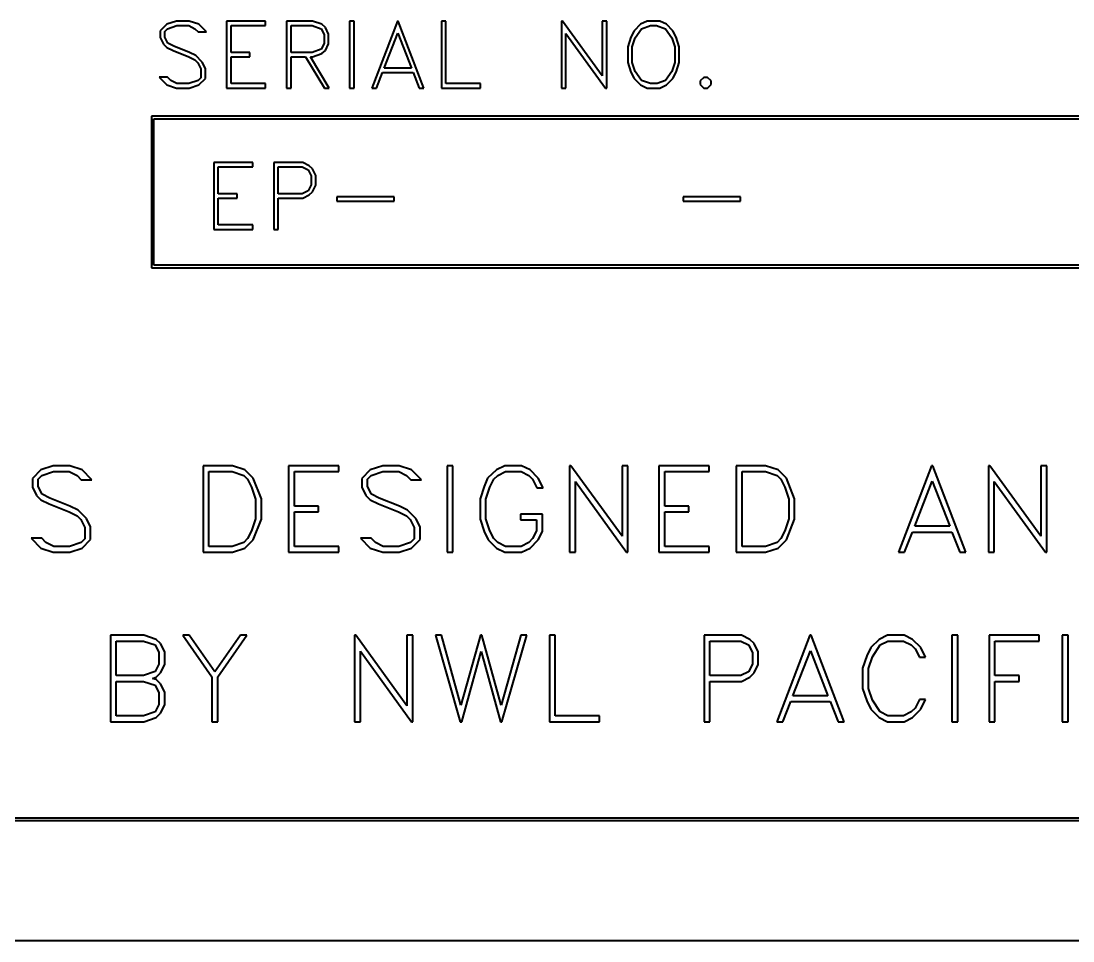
# Model space of a CAD drawing. Header units: millimetres. Extents: x 0 to 420, y 0 to 297.
# Drawn here: x 154.66 to 198.33, y 103.29 to 141.49 of the extents above; entities that cross this region are included whole.
import ezdxf

# ---------------------------------------------------------------- set-up
doc = ezdxf.new("R2010")
doc.units = ezdxf.units.MM
doc.layers.add('가시적인 것(ISO)', color=3, linetype='Continuous', lineweight=40)

msp = doc.modelspace()

# ---------------------------------------------------------------- linework, layer by layer
at = {"layer": '가시적인 것(ISO)'}
for p, q in [((160.71, 141.354), (160.435, 141.082)), ((160.435, 141.082), (160.435, 140.801)), ((160.622, 141.056), (160.738, 141.172)), ((161.109, 141.489), (160.71, 141.354)), ((160.738, 141.172), (161.117, 141.299)), ((161.638, 141.489), (161.109, 141.489)), ((161.117, 141.299), (161.625, 141.299)), ((161.625, 141.299), (161.874, 141.172)), ((162.038, 141.354), (161.638, 141.489)), ((161.874, 141.172), (162.012, 141.037)), ((162.354, 141.037), (162.038, 141.354)), ((163.184, 141.489), (163.184, 138.7)), ((164.803, 141.489), (163.184, 141.489)), ((163.374, 140.189), (163.374, 141.299)), ((163.374, 141.299), (164.803, 141.299)), ((164.803, 141.299), (164.803, 141.489)), ((166.751, 141.489), (165.677, 141.489)), ((165.677, 141.489), (165.677, 138.7)), ((165.866, 141.299), (166.741, 141.299)), ((165.866, 140.189), (165.866, 141.299)), ((166.741, 141.299), (167.114, 141.172)), ((167.15, 141.354), (166.751, 141.489)), ((167.114, 141.172), (167.236, 140.931)), ((167.293, 141.219), (167.15, 141.354)), ((167.425, 140.947), (167.293, 141.219)), ((168.486, 141.489), (168.297, 141.489)), ((168.297, 141.489), (168.297, 138.7)), ((168.486, 138.7), (168.486, 141.489)), ((170.281, 141.489), (169.215, 138.7)), ((170.32, 141.489), (170.281, 141.489)), ((171.384, 138.7), (170.32, 141.489)), ((172.11, 141.489), (172.11, 138.7)), ((172.299, 141.489), (172.11, 141.489)), ((172.299, 138.89), (172.299, 141.489)), ((177.137, 141.489), (177.093, 141.489)), ((177.093, 141.489), (177.093, 138.7)), ((178.784, 139.214), (177.137, 141.489)), ((178.973, 141.489), (178.784, 141.489)), ((178.784, 141.489), (178.784, 139.214)), ((178.973, 138.7), (178.973, 141.489)), ((180.107, 141.089), (179.98, 140.82)), ((180.377, 141.354), (180.107, 141.089)), ((180.161, 140.794), (180.413, 141.172)), ((180.647, 141.489), (180.377, 141.354)), ((180.413, 141.172), (180.789, 141.299)), ((181.181, 141.489), (180.647, 141.489)), ((180.789, 141.299), (181.041, 141.299)), ((181.041, 141.299), (181.417, 141.172)), ((181.453, 141.354), (181.181, 141.489)), ((181.417, 141.172), (181.671, 140.794)), ((181.72, 141.089), (181.453, 141.354)), ((181.85, 140.82), (181.72, 141.089)), ((160.435, 140.801), (160.57, 140.532)), ((160.622, 140.814), (160.622, 141.056)), ((160.746, 140.571), (160.622, 140.814)), ((162.012, 141.037), (162.354, 141.037)), ((167.236, 140.931), (167.236, 140.558)), ((167.425, 140.542), (167.425, 140.947)), ((169.737, 139.538), (170.299, 140.986)), ((170.299, 140.986), (170.862, 139.538)), ((177.282, 138.7), (177.282, 140.975)), ((177.282, 140.975), (178.929, 138.7)), ((179.98, 140.82), (179.845, 140.423)), ((180.034, 140.415), (180.161, 140.794)), ((181.671, 140.794), (181.796, 140.415)), ((181.985, 140.423), (181.85, 140.82)), ((160.57, 140.532), (160.707, 140.394)), ((160.707, 140.394), (160.972, 140.264)), ((160.995, 140.446), (160.746, 140.571)), ((160.972, 140.264), (161.618, 140.005)), ((161.646, 140.184), (160.995, 140.446)), ((167.114, 140.316), (166.741, 140.189)), ((167.236, 140.558), (167.114, 140.316)), ((167.15, 140.135), (167.293, 140.27)), ((167.293, 140.27), (167.425, 140.542)), ((179.845, 140.423), (179.845, 139.766)), ((180.034, 139.774), (180.034, 140.415)), ((181.796, 140.415), (181.796, 139.774)), ((181.985, 139.766), (181.985, 140.423)), ((161.618, 140.005), (161.874, 139.873)), ((161.911, 140.057), (161.646, 140.184)), ((161.874, 139.873), (161.996, 139.753)), ((162.181, 139.787), (161.911, 140.057)), ((162.313, 139.517), (162.181, 139.787)), ((164.152, 140.189), (163.374, 140.189)), ((163.374, 138.89), (163.374, 140)), ((163.374, 140), (164.152, 140)), ((164.152, 140), (164.152, 140.189)), ((166.741, 140.189), (165.866, 140.189)), ((165.866, 138.7), (165.866, 140)), ((165.866, 140), (166.468, 140)), ((166.468, 140), (167.249, 138.7)), ((167.449, 138.7), (166.671, 140)), ((166.671, 140), (166.751, 140)), ((166.751, 140), (167.15, 140.135)), ((180.161, 139.396), (180.034, 139.774)), ((181.796, 139.774), (181.671, 139.396)), ((161.996, 139.753), (162.123, 139.502)), ((162.123, 139.502), (162.123, 139.134)), ((162.313, 139.108), (162.313, 139.517)), ((169.41, 138.7), (169.667, 139.349)), ((169.667, 139.349), (170.935, 139.349)), ((170.862, 139.538), (169.737, 139.538)), ((170.935, 139.349), (171.192, 138.7)), ((179.845, 139.766), (179.98, 139.37)), ((179.98, 139.37), (180.107, 139.1)), ((180.413, 139.017), (180.161, 139.396)), ((181.671, 139.396), (181.417, 139.017)), ((181.72, 139.1), (181.85, 139.37)), ((181.85, 139.37), (181.985, 139.766)), ((160.736, 139.152), (160.393, 139.152)), ((160.393, 139.152), (160.71, 138.835)), ((160.873, 139.017), (160.736, 139.152)), ((161.122, 138.89), (160.873, 139.017)), ((162.007, 139.017), (161.628, 138.89)), ((162.123, 139.134), (162.007, 139.017)), ((162.038, 138.835), (162.313, 139.108)), ((180.107, 139.1), (180.377, 138.835)), ((180.789, 138.89), (180.413, 139.017)), ((181.417, 139.017), (181.072, 138.89)), ((181.453, 138.835), (181.72, 139.1)), ((183.007, 139.149), (182.859, 139.001)), ((182.859, 139.001), (182.859, 138.848)), ((183.16, 139.149), (183.007, 139.149)), ((183.308, 139.001), (183.16, 139.149)), ((183.308, 138.848), (183.308, 139.001)), ((160.71, 138.835), (161.109, 138.7)), ((161.109, 138.7), (161.638, 138.7)), ((161.628, 138.89), (161.122, 138.89)), ((161.638, 138.7), (162.038, 138.835)), ((163.184, 138.7), (164.803, 138.7)), ((164.803, 138.89), (163.374, 138.89)), ((164.803, 138.7), (164.803, 138.89)), ((165.677, 138.7), (165.866, 138.7)), ((167.249, 138.7), (167.449, 138.7)), ((168.297, 138.7), (168.486, 138.7)), ((169.215, 138.7), (169.41, 138.7)), ((171.192, 138.7), (171.384, 138.7)), ((172.11, 138.7), (173.729, 138.7)), ((173.729, 138.89), (172.299, 138.89)), ((173.729, 138.7), (173.729, 138.89)), ((177.093, 138.7), (177.282, 138.7)), ((178.929, 138.7), (178.973, 138.7)), ((180.377, 138.835), (180.647, 138.7)), ((180.647, 138.7), (181.181, 138.7)), ((181.072, 138.89), (180.789, 138.89)), ((181.181, 138.7), (181.453, 138.835)), ((182.859, 138.848), (183.007, 138.7)), ((183.007, 138.7), (183.16, 138.7)), ((183.16, 138.7), (183.308, 138.848)), ((160.07, 137.534), (160.07, 131.248)), ((227.855, 137.534), (160.07, 137.534)), ((160.17, 137.434), (227.755, 137.434)), ((160.17, 131.348), (160.17, 137.434)), ((164.273, 135.618), (162.658, 135.618)), ((162.658, 135.618), (162.658, 132.835)), ((162.846, 134.321), (162.846, 135.429)), ((162.846, 135.429), (164.273, 135.429)), ((164.273, 135.429), (164.273, 135.618)), ((166.349, 135.618), (165.145, 135.618)), ((165.145, 135.618), (165.145, 132.835)), ((165.334, 134.321), (165.334, 135.429)), ((165.334, 135.429), (166.333, 135.429)), ((166.333, 135.429), (166.579, 135.307)), ((166.62, 135.483), (166.349, 135.618)), ((166.758, 135.349), (166.62, 135.483)), ((166.579, 135.307), (166.701, 135.061)), ((166.701, 135.061), (166.701, 134.688)), ((166.89, 135.077), (166.758, 135.349)), ((166.89, 134.673), (166.89, 135.077)), ((166.701, 134.688), (166.579, 134.443)), ((166.758, 134.401), (166.89, 134.673)), ((163.623, 134.321), (162.846, 134.321)), ((162.846, 133.024), (162.846, 134.132)), ((162.846, 134.132), (163.623, 134.132)), ((163.623, 134.132), (163.623, 134.321)), ((166.333, 134.321), (165.334, 134.321)), ((165.334, 132.835), (165.334, 134.132)), ((165.334, 134.132), (166.349, 134.132)), ((166.579, 134.443), (166.333, 134.321)), ((166.349, 134.132), (166.62, 134.267)), ((166.62, 134.267), (166.758, 134.401)), ((167.762, 134.191), (167.762, 134.003)), ((170.154, 134.191), (167.762, 134.191)), ((170.154, 134.003), (170.154, 134.191)), ((184.533, 134.191), (182.141, 134.191)), ((182.141, 134.191), (182.141, 134.003)), ((184.533, 134.003), (184.533, 134.191)), ((167.762, 134.003), (170.154, 134.003)), ((182.141, 134.003), (184.533, 134.003)), ((162.658, 132.835), (164.273, 132.835)), ((164.273, 133.024), (162.846, 133.024)), ((164.273, 132.835), (164.273, 133.024)), ((165.145, 132.835), (165.334, 132.835)), ((160.07, 131.248), (227.855, 131.248)), ((227.755, 131.348), (160.17, 131.348)), ((155.48, 122.852), (155.126, 122.501)), ((155.994, 123.026), (155.48, 122.852)), ((155.517, 122.618), (156.004, 122.782)), ((156.676, 123.026), (155.994, 123.026)), ((156.004, 122.782), (156.659, 122.782)), ((156.659, 122.782), (156.98, 122.618)), ((157.191, 122.852), (156.676, 123.026)), ((157.598, 122.444), (157.191, 122.852)), ((163.43, 123.026), (162.214, 123.026)), ((162.214, 123.026), (162.214, 119.433)), ((162.458, 119.677), (162.458, 122.782)), ((162.458, 122.782), (163.42, 122.782)), ((163.42, 122.782), (163.908, 122.618)), ((163.948, 122.852), (163.43, 123.026)), ((164.299, 122.505), (163.948, 122.852)), ((165.759, 123.026), (165.759, 119.433)), ((167.845, 123.026), (165.759, 123.026)), ((166.003, 121.352), (166.003, 122.782)), ((166.003, 122.782), (167.845, 122.782)), ((167.845, 122.782), (167.845, 123.026)), ((169.158, 122.852), (168.804, 122.501)), ((169.673, 123.026), (169.158, 122.852)), ((169.195, 122.618), (169.683, 122.782)), ((170.354, 123.026), (169.673, 123.026)), ((169.683, 122.782), (170.338, 122.782)), ((170.338, 122.782), (170.658, 122.618)), ((170.869, 122.852), (170.354, 123.026)), ((171.277, 122.444), (170.869, 122.852)), ((172.346, 123.026), (172.346, 119.433)), ((172.59, 123.026), (172.346, 123.026)), ((172.59, 119.433), (172.59, 123.026)), ((174.401, 122.852), (174.027, 122.511)), ((174.749, 123.026), (174.401, 122.852)), ((174.448, 122.618), (174.769, 122.782)), ((175.437, 123.026), (174.749, 123.026)), ((174.769, 122.782), (175.421, 122.782)), ((175.421, 122.782), (175.738, 122.618)), ((175.788, 122.852), (175.437, 123.026)), ((176.132, 122.508), (175.788, 122.852)), ((177.486, 123.026), (177.429, 123.026)), ((177.429, 123.026), (177.429, 119.433)), ((179.608, 120.095), (177.486, 123.026)), ((179.852, 123.026), (179.608, 123.026)), ((179.608, 123.026), (179.608, 120.095)), ((179.852, 119.433), (179.852, 123.026)), ((183.227, 123.026), (181.142, 123.026)), ((181.142, 123.026), (181.142, 119.433)), ((181.386, 121.352), (181.386, 122.782)), ((181.386, 122.782), (183.227, 122.782)), ((183.227, 122.782), (183.227, 123.026)), ((185.57, 123.026), (184.353, 123.026)), ((184.353, 123.026), (184.353, 119.433)), ((184.597, 119.677), (184.597, 122.782)), ((184.597, 122.782), (185.56, 122.782)), ((185.56, 122.782), (186.048, 122.618)), ((186.088, 122.852), (185.57, 123.026)), ((186.439, 122.505), (186.088, 122.852)), ((192.464, 123.026), (191.09, 119.433)), ((192.514, 123.026), (192.464, 123.026)), ((193.884, 119.433), (192.514, 123.026)), ((194.877, 123.026), (194.82, 123.026)), ((194.82, 123.026), (194.82, 119.433)), ((196.999, 120.095), (194.877, 123.026)), ((197.243, 123.026), (196.999, 123.026)), ((196.999, 123.026), (196.999, 120.095)), ((197.243, 119.433), (197.243, 123.026)), ((155.126, 122.501), (155.126, 122.14)), ((155.366, 122.468), (155.517, 122.618)), ((155.366, 122.157), (155.366, 122.468)), ((156.98, 122.618), (157.157, 122.444)), ((157.157, 122.444), (157.598, 122.444)), ((163.908, 122.618), (164.062, 122.461)), ((164.062, 122.461), (164.229, 122.137)), ((164.636, 121.656), (164.299, 122.505)), ((168.804, 122.501), (168.804, 122.14)), ((169.044, 122.468), (169.195, 122.618)), ((169.044, 122.157), (169.044, 122.468)), ((170.658, 122.618), (170.836, 122.444)), ((170.836, 122.444), (171.277, 122.444)), ((174.027, 122.511), (173.89, 122.164)), ((174.124, 122.137), (174.291, 122.461)), ((174.291, 122.461), (174.448, 122.618)), ((175.738, 122.618), (175.898, 122.461)), ((175.898, 122.461), (176.076, 122.11)), ((176.33, 122.11), (176.132, 122.508)), ((177.673, 122.364), (179.795, 119.433)), ((177.673, 119.433), (177.673, 122.364)), ((186.048, 122.618), (186.201, 122.461)), ((186.201, 122.461), (186.368, 122.137)), ((186.776, 121.656), (186.439, 122.505)), ((191.762, 120.513), (192.487, 122.378)), ((192.487, 122.378), (193.213, 120.513)), ((195.064, 122.364), (197.186, 119.433)), ((195.064, 119.433), (195.064, 122.364)), ((155.126, 122.14), (155.299, 121.793)), ((155.527, 121.843), (155.366, 122.157)), ((164.229, 122.137), (164.392, 121.642)), ((168.804, 122.14), (168.977, 121.793)), ((169.205, 121.843), (169.044, 122.157)), ((173.89, 122.164), (173.716, 121.652)), ((173.96, 121.642), (174.124, 122.137)), ((176.076, 122.11), (176.33, 122.11)), ((186.368, 122.137), (186.532, 121.642)), ((155.299, 121.793), (155.476, 121.616)), ((155.476, 121.616), (155.817, 121.448)), ((155.847, 121.682), (155.527, 121.843)), ((155.817, 121.448), (156.649, 121.114)), ((156.686, 121.345), (155.847, 121.682)), ((164.392, 121.642), (164.392, 120.817)), ((164.636, 120.804), (164.636, 121.656)), ((168.977, 121.793), (169.155, 121.616)), ((169.155, 121.616), (169.495, 121.448)), ((169.526, 121.682), (169.205, 121.843)), ((169.495, 121.448), (170.328, 121.114)), ((170.364, 121.345), (169.526, 121.682)), ((173.716, 121.652), (173.716, 120.807)), ((173.96, 120.817), (173.96, 121.642)), ((186.532, 121.642), (186.532, 120.817)), ((186.776, 120.804), (186.776, 121.656)), ((156.649, 121.114), (156.98, 120.944)), ((157.027, 121.181), (156.686, 121.345)), ((157.375, 120.834), (157.027, 121.181)), ((167.006, 121.352), (166.003, 121.352)), ((166.003, 119.677), (166.003, 121.108)), ((166.003, 121.108), (167.006, 121.108)), ((167.006, 121.108), (167.006, 121.352)), ((170.328, 121.114), (170.658, 120.944)), ((170.705, 121.181), (170.364, 121.345)), ((171.053, 120.834), (170.705, 121.181)), ((176.306, 121.017), (175.39, 121.017)), ((175.39, 121.017), (175.39, 120.773)), ((176.306, 120.299), (176.306, 121.017)), ((182.388, 121.352), (181.386, 121.352)), ((181.386, 119.677), (181.386, 121.108)), ((181.386, 121.108), (182.388, 121.108)), ((182.388, 121.108), (182.388, 121.352)), ((156.98, 120.944), (157.137, 120.79)), ((157.137, 120.79), (157.301, 120.466)), ((157.545, 120.486), (157.375, 120.834)), ((164.392, 120.817), (164.229, 120.322)), ((164.299, 119.955), (164.636, 120.804)), ((170.658, 120.944), (170.815, 120.79)), ((170.815, 120.79), (170.979, 120.466)), ((171.223, 120.486), (171.053, 120.834)), ((173.716, 120.807), (173.89, 120.296)), ((174.124, 120.322), (173.96, 120.817)), ((175.39, 120.773), (176.062, 120.773)), ((176.062, 120.773), (176.062, 120.319)), ((186.532, 120.817), (186.368, 120.322)), ((186.439, 119.955), (186.776, 120.804)), ((157.301, 120.466), (157.301, 119.991)), ((157.545, 119.958), (157.545, 120.486)), ((164.229, 120.322), (164.062, 119.998)), ((170.979, 120.466), (170.979, 119.991)), ((171.223, 119.958), (171.223, 120.486)), ((173.89, 120.296), (174.054, 119.948)), ((174.291, 119.998), (174.124, 120.322)), ((176.062, 120.319), (175.898, 120.001)), ((176.132, 119.951), (176.306, 120.299)), ((186.368, 120.322), (186.201, 119.998)), ((191.341, 119.433), (191.672, 120.269)), ((191.672, 120.269), (193.306, 120.269)), ((193.213, 120.513), (191.762, 120.513)), ((193.306, 120.269), (193.637, 119.433)), ((155.513, 120.015), (155.072, 120.015)), ((155.072, 120.015), (155.48, 119.607)), ((155.69, 119.841), (155.513, 120.015)), ((156.011, 119.677), (155.69, 119.841)), ((156.663, 119.677), (156.011, 119.677)), ((157.151, 119.841), (156.663, 119.677)), ((157.301, 119.991), (157.151, 119.841)), ((157.191, 119.607), (157.545, 119.958)), ((163.42, 119.677), (162.458, 119.677)), ((163.908, 119.841), (163.42, 119.677)), ((164.062, 119.998), (163.908, 119.841)), ((163.948, 119.607), (164.299, 119.955)), ((167.845, 119.677), (166.003, 119.677)), ((167.845, 119.433), (167.845, 119.677)), ((169.191, 120.015), (168.75, 120.015)), ((168.75, 120.015), (169.158, 119.607)), ((169.368, 119.841), (169.191, 120.015)), ((169.689, 119.677), (169.368, 119.841)), ((170.341, 119.677), (169.689, 119.677)), ((170.829, 119.841), (170.341, 119.677)), ((170.979, 119.991), (170.829, 119.841)), ((170.869, 119.607), (171.223, 119.958)), ((174.054, 119.948), (174.401, 119.607)), ((174.448, 119.841), (174.291, 119.998)), ((174.772, 119.677), (174.448, 119.841)), ((175.421, 119.677), (174.772, 119.677)), ((175.741, 119.841), (175.421, 119.677)), ((175.898, 120.001), (175.741, 119.841)), ((175.788, 119.607), (176.132, 119.951)), ((183.227, 119.677), (181.386, 119.677)), ((183.227, 119.433), (183.227, 119.677)), ((185.56, 119.677), (184.597, 119.677)), ((186.048, 119.841), (185.56, 119.677)), ((186.201, 119.998), (186.048, 119.841)), ((186.088, 119.607), (186.439, 119.955)), ((155.48, 119.607), (155.994, 119.433)), ((155.994, 119.433), (156.676, 119.433)), ((156.676, 119.433), (157.191, 119.607)), ((162.214, 119.433), (163.43, 119.433)), ((163.43, 119.433), (163.948, 119.607)), ((165.759, 119.433), (167.845, 119.433)), ((169.158, 119.607), (169.673, 119.433)), ((169.673, 119.433), (170.354, 119.433)), ((170.354, 119.433), (170.869, 119.607)), ((172.346, 119.433), (172.59, 119.433)), ((174.401, 119.607), (174.749, 119.433)), ((174.749, 119.433), (175.441, 119.433)), ((175.441, 119.433), (175.788, 119.607)), ((177.429, 119.433), (177.673, 119.433)), ((179.795, 119.433), (179.852, 119.433)), ((181.142, 119.433), (183.227, 119.433)), ((184.353, 119.433), (185.57, 119.433)), ((185.57, 119.433), (186.088, 119.607)), ((191.09, 119.433), (191.341, 119.433)), ((193.637, 119.433), (193.884, 119.433)), ((194.82, 119.433), (195.064, 119.433)), ((197.186, 119.433), (197.243, 119.433)), ((159.751, 115.991), (158.367, 115.991)), ((158.367, 115.991), (158.367, 112.398)), ((158.611, 115.747), (159.737, 115.747)), ((158.611, 114.317), (158.611, 115.747)), ((159.737, 115.747), (160.219, 115.583)), ((160.265, 115.817), (159.751, 115.991)), ((160.449, 115.643), (160.265, 115.817)), ((161.635, 115.991), (161.375, 115.991)), ((161.375, 115.991), (162.581, 114.263)), ((162.705, 114.467), (161.635, 115.991)), ((163.771, 115.991), (162.705, 114.467)), ((162.825, 114.263), (164.032, 115.991)), ((164.032, 115.991), (163.771, 115.991)), ((168.556, 115.991), (168.5, 115.991)), ((168.5, 115.991), (168.5, 112.398)), ((170.679, 113.06), (168.556, 115.991)), ((170.922, 115.991), (170.679, 115.991)), ((170.679, 115.991), (170.679, 113.06)), ((170.922, 112.398), (170.922, 115.991)), ((172.116, 115.991), (171.865, 115.991)), ((171.865, 115.991), (172.894, 112.398)), ((172.921, 113.083), (172.116, 115.991)), ((173.73, 115.991), (172.921, 113.083)), ((173.79, 115.991), (173.73, 115.991)), ((174.595, 113.083), (173.79, 115.991)), ((175.404, 115.991), (174.595, 113.083)), ((174.625, 112.398), (175.651, 115.991)), ((175.651, 115.991), (175.404, 115.991)), ((176.838, 115.991), (176.594, 115.991)), ((176.594, 115.991), (176.594, 112.398)), ((176.838, 112.642), (176.838, 115.991)), ((184.567, 115.991), (183.013, 115.991)), ((183.013, 115.991), (183.013, 112.398)), ((183.257, 114.317), (183.257, 115.747)), ((183.257, 115.747), (184.547, 115.747)), ((184.547, 115.747), (184.865, 115.59)), ((184.918, 115.817), (184.567, 115.991)), ((185.095, 115.643), (184.918, 115.817)), ((187.408, 115.991), (186.034, 112.398)), ((187.458, 115.991), (187.408, 115.991)), ((188.828, 112.398), (187.458, 115.991)), ((190.282, 115.817), (189.938, 115.476)), ((190.629, 115.991), (190.282, 115.817)), ((190.329, 115.59), (190.649, 115.747)), ((191.318, 115.991), (190.629, 115.991)), ((190.649, 115.747), (191.301, 115.747)), ((191.301, 115.747), (191.618, 115.583)), ((191.669, 115.817), (191.318, 115.991)), ((192.013, 115.473), (191.669, 115.817)), ((193.553, 115.991), (193.309, 115.991)), ((193.309, 115.991), (193.309, 112.398)), ((193.553, 112.398), (193.553, 115.991)), ((196.932, 115.991), (194.847, 115.991)), ((194.847, 115.991), (194.847, 112.398)), ((195.091, 114.317), (195.091, 115.747)), ((195.091, 115.747), (196.932, 115.747)), ((196.932, 115.747), (196.932, 115.991)), ((198.132, 115.991), (197.888, 115.991)), ((197.888, 115.991), (197.888, 112.398)), ((198.132, 112.398), (198.132, 115.991)), ((160.219, 115.583), (160.376, 115.272)), ((160.62, 115.292), (160.449, 115.643)), ((168.744, 112.398), (168.744, 115.329)), ((168.744, 115.329), (170.866, 112.398)), ((184.865, 115.59), (185.022, 115.272)), ((185.266, 115.292), (185.095, 115.643)), ((186.706, 113.478), (187.431, 115.343)), ((187.431, 115.343), (188.156, 113.478)), ((189.938, 115.476), (189.77, 115.129)), ((190.004, 115.095), (190.329, 115.59)), ((191.618, 115.583), (191.779, 115.426)), ((191.779, 115.426), (191.956, 115.075)), ((192.21, 115.075), (192.013, 115.473)), ((160.376, 115.272), (160.376, 114.791)), ((160.62, 114.771), (160.62, 115.292)), ((172.951, 112.398), (173.756, 115.306)), ((173.756, 115.306), (174.565, 112.398)), ((185.022, 115.272), (185.022, 114.791)), ((185.266, 114.771), (185.266, 115.292)), ((189.77, 115.129), (189.597, 114.617)), ((189.841, 114.607), (190.004, 115.095)), ((191.956, 115.075), (192.21, 115.075)), ((160.219, 114.48), (159.737, 114.317)), ((160.376, 114.791), (160.219, 114.48)), ((160.449, 114.42), (160.62, 114.771)), ((184.865, 114.474), (184.547, 114.317)), ((185.022, 114.791), (184.865, 114.474)), ((185.095, 114.42), (185.266, 114.771)), ((189.597, 114.617), (189.597, 113.772)), ((189.841, 113.782), (189.841, 114.607)), ((159.737, 114.317), (158.611, 114.317)), ((158.611, 114.073), (159.737, 114.073)), ((158.611, 112.642), (158.611, 114.073)), ((159.737, 114.073), (160.219, 113.909)), ((160.118, 114.196), (160.265, 114.246)), ((160.265, 114.146), (160.118, 114.196)), ((160.265, 114.246), (160.449, 114.42)), ((160.449, 113.969), (160.265, 114.146)), ((162.581, 114.263), (162.581, 112.398)), ((162.825, 112.398), (162.825, 114.263)), ((184.547, 114.317), (183.257, 114.317)), ((183.257, 112.398), (183.257, 114.073)), ((183.257, 114.073), (184.567, 114.073)), ((184.567, 114.073), (184.918, 114.246)), ((184.918, 114.246), (185.095, 114.42)), ((196.093, 114.317), (195.091, 114.317)), ((195.091, 112.398), (195.091, 114.073)), ((195.091, 114.073), (196.093, 114.073)), ((196.093, 114.073), (196.093, 114.317)), ((160.219, 113.909), (160.376, 113.598)), ((160.376, 113.598), (160.376, 113.117)), ((160.62, 113.618), (160.449, 113.969)), ((160.62, 113.097), (160.62, 113.618)), ((189.597, 113.772), (189.77, 113.261)), ((190.004, 113.294), (189.841, 113.782)), ((186.285, 112.398), (186.616, 113.234)), ((186.616, 113.234), (188.25, 113.234)), ((188.156, 113.478), (186.706, 113.478)), ((188.25, 113.234), (188.581, 112.398)), ((189.77, 113.261), (189.938, 112.913)), ((190.329, 112.803), (190.004, 113.294)), ((191.956, 113.314), (191.779, 112.963)), ((192.21, 113.314), (191.956, 113.314)), ((192.013, 112.916), (192.21, 113.314)), ((160.219, 112.806), (159.737, 112.642)), ((160.376, 113.117), (160.219, 112.806)), ((160.265, 112.572), (160.449, 112.749)), ((160.449, 112.749), (160.62, 113.097)), ((189.938, 112.913), (190.282, 112.572)), ((190.649, 112.642), (190.329, 112.803)), ((191.618, 112.806), (191.301, 112.642)), ((191.779, 112.963), (191.618, 112.806)), ((191.669, 112.572), (192.013, 112.916)), ((158.367, 112.398), (159.751, 112.398)), ((159.737, 112.642), (158.611, 112.642)), ((159.751, 112.398), (160.265, 112.572)), ((162.581, 112.398), (162.825, 112.398)), ((168.5, 112.398), (168.744, 112.398)), ((170.866, 112.398), (170.922, 112.398)), ((172.894, 112.398), (172.951, 112.398)), ((174.565, 112.398), (174.625, 112.398)), ((176.594, 112.398), (178.679, 112.398)), ((178.679, 112.642), (176.838, 112.642)), ((178.679, 112.398), (178.679, 112.642)), ((183.013, 112.398), (183.257, 112.398)), ((186.034, 112.398), (186.285, 112.398)), ((188.581, 112.398), (188.828, 112.398)), ((190.282, 112.572), (190.629, 112.398)), ((190.629, 112.398), (191.318, 112.398)), ((191.301, 112.642), (190.649, 112.642)), ((191.318, 112.398), (191.669, 112.572)), ((193.309, 112.398), (193.553, 112.398)), ((194.847, 112.398), (195.091, 112.398)), ((197.888, 112.398), (198.132, 112.398)), ((229.854, 108.393), (88.299, 108.393)), ((88.22, 108.293), (229.932, 108.293)), ((238.941, 103.293), (78.941, 103.293))]:
    msp.add_line(p, q, dxfattribs=at)

doc.saveas('drawing.dxf')
